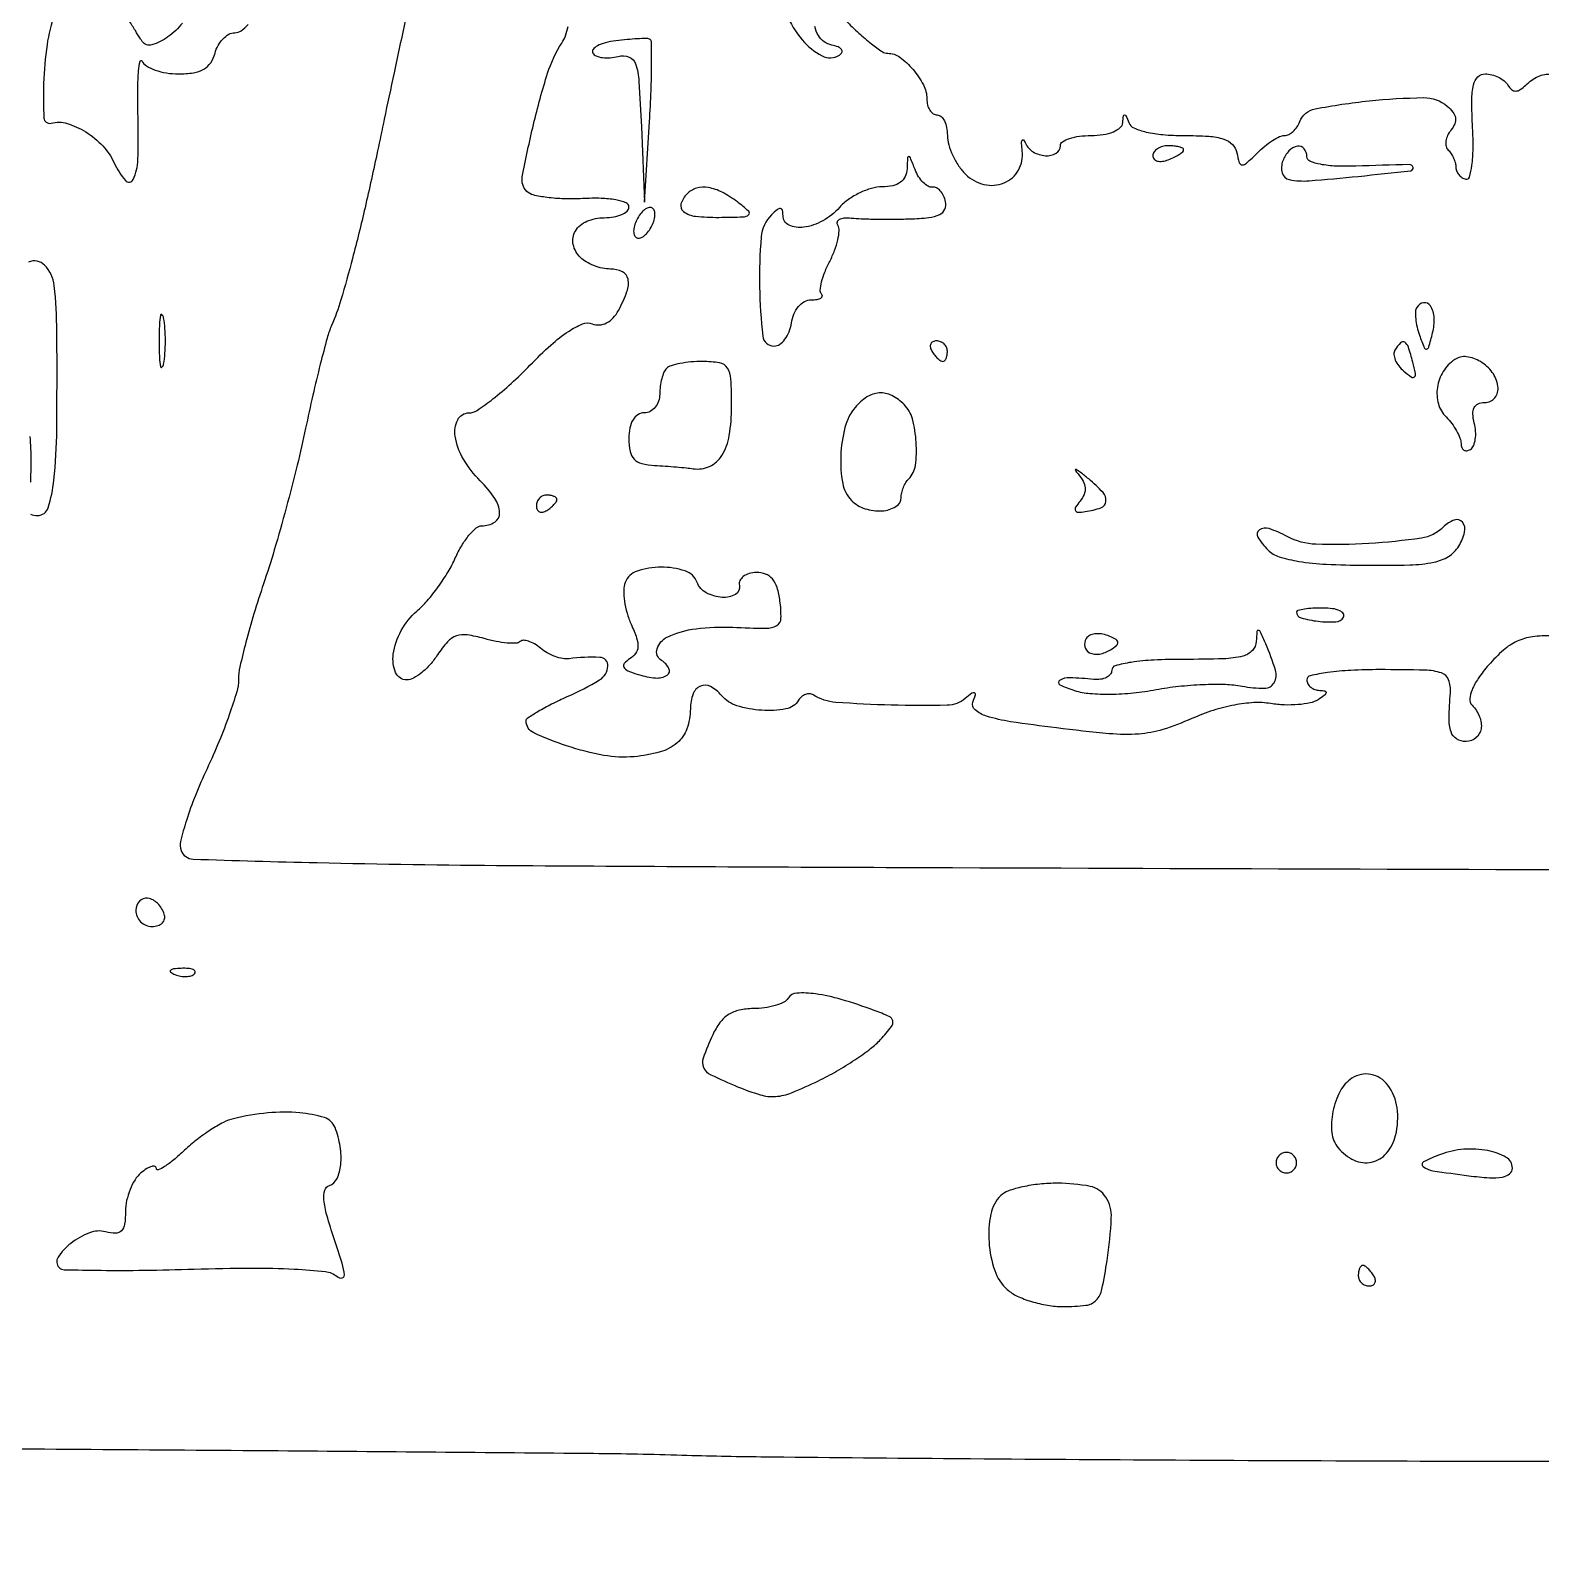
# Model space of a CAD drawing. Extents: x 0 to 5034, y 0 to 2560.
# Drawn here: x 2853.8 to 3000.7, y 1178.7 to 1327.2 of the extents above; entities that cross this region are included whole.
import ezdxf

# ---------------------------------------------------------------- set-up
doc = ezdxf.new("R2010")
doc.units = 0

msp = doc.modelspace()

# ---------------------------------------------------------------- linework, layer by layer
for points in [[(2891.262687, 1333, 0.000273), (2890.222185, 1328.15715, 0.000243), (2889.144438, 1323.115625, 0.000243), (2888.178647, 1318.57624, 0.000747), (2887.530518, 1315.5, -0.005377), (2886.311657, 1309.969244, -0.007415), (2885.090425, 1305.03224, -0.007883), (2883.95752, 1300.987435, -0.029291), (2883.056798, 1298.5, 0.034553), (2882.62963, 1297.280424, 0.005026), (2881.959213, 1294.7375, 0.005669), (2881.229816, 1291.709558, 0.00483), (2880.527623, 1288.5, -0.008986), (2879.712492, 1284.91711, -0.005603), (2878.635035, 1280.747523, -0.005622), (2877.480147, 1276.659436, -0.010154), (2876.429091, 1273.34263, 0.008266), (2875.499092, 1270.445873, 0.009605), (2874.713545, 1267.660778, 0.00874), (2874.136876, 1265.286031, 0.055242), (2874, 1264.050929, -0.07266), (2873.823476, 1262.842608, -0.012255), (2873.098907, 1260.616242, -0.013177), (2872.106856, 1258.023969, -0.011373), (2870.932451, 1255.355521, 0.013794), (2869.796714, 1252.740675, 0.018554), (2868.923492, 1250.311327, 0.015836), (2868.347294, 1248.279196, 0.153957), (2868.401066, 1247.397222, 0.301432), (2869.583399, 1246.555198, 0.00243), (2881.642805, 1246.212031, 0.004362), (2900.2804, 1245.934956, 0.000633), (2938.218615, 1245.75, 0.000164), (3022.845171, 1245.472424, 0.006311)], [(2856.097825, 1328.850777, 0.048227), (2855.36041, 1325.82499, 0.027515), (2855.0307, 1322.073214, 0.021065), (2855.062698, 1318.699732, 0.476122), (2855.75, 1318.198125, -0.137811), (2857.305946, 1318.173803, -0.067716), (2859.125156, 1317.351001, -0.063792), (2860.786303, 1315.987271, -0.082302), (2861.885684, 1314.351552, 0.068703), (2862.982914, 1312.619646, 0.545382), (2863.753986, 1312.720212, 0.105335), (2864.208616, 1314.639152, 0.011185), (2864.210297, 1319.25718, -0.007768), (2864.195325, 1321.571104, -0.018194), (2864.273909, 1323.298984, -0.038052), (2864.422524, 1324.232353, -0.719665), (2864.619784, 1324.25, 0.154283), (2865.039897, 1323.769617, 0.052085), (2865.890292, 1323.367188, 0.045915), (2866.984646, 1323.092226, 0.038618), (2868.176953, 1323, 0.038337), (2869.608879, 1323.109952, 0.090699), (2870.615747, 1323.459533, 0.114517), (2871.290753, 1324.079743, 0.086177), (2871.710251, 1325, -0.061983), (2872.015299, 1325.764663, -0.066219), (2872.493263, 1326.4125, -0.074258), (2873.063986, 1326.850588, -0.127288), (2873.641382, 1327, 0.156517), (2874.251631, 1327.195826, 0.058629), (2874.924358, 1327.807812, 0.050761)], [(2868.546518, 1327.949574, -0.070328), (2867.123317, 1326.591898, -0.08183), (2865.561642, 1325.821824, -0.330862), (2864.62198, 1326.158694, -0.006042), (2864.467933, 1326.396177, -0.000281), (2863.956084, 1327.207554, -0.000465), (2863.34988, 1328.171686, -0.000334)], [(2927.332686, 1328.857451, 0.078587), (2928.873541, 1326.304559, 0.097459), (2930.808196, 1324.75093, 0.26741), (2932.495, 1324.818941, 0.151644), (2932.725047, 1325.088261, 0.270166), (2932.690719, 1325.368668, 0.137728), (2932.354491, 1325.622955, 0.044568), (2931.75, 1325.799863, -0.107493), (2931.004967, 1326.123495, -0.103717), (2930.450341, 1326.730736, -0.084875), (2930.111754, 1327.619191, -0.048729)], [(2933.118657, 1328.189838, 0.014151), (2934.382619, 1326.968179, 0.018878), (2935.601086, 1325.937015, 0.016345), (2936.65558, 1325.165109, 0.150931), (2937.190086, 1325, -0.157472), (2938.364377, 1324.620759, -0.058966), (2939.65483, 1323.4364, -0.058232), (2940.667268, 1321.937663, -0.120016), (2941, 1320.571429, 0.061768), (2941.074515, 1319.97055, 0.080164), (2941.29375, 1319.461607, 0.09778), (2941.618614, 1319.120948, 0.154765), (2942, 1319, -0.191087), (2942.381882, 1318.848523, -0.088204), (2942.70625, 1318.4125, -0.068025), (2942.926307, 1317.765418, -0.048028), (2943, 1317, 0.071013), (2943.127664, 1316.105661, 0.038854), (2943.519852, 1315.067648, 0.037799), (2944.092349, 1314.054826, 0.048879), (2944.769708, 1313.230292, 0.139476), (2946.55916, 1312.233492, 0.156548), (2948.518051, 1312.389564, 0.168288), (2949.923888, 1313.631391, 0.161521), (2950.290115, 1315.5, -0.015324), (2950.221393, 1316.212946, -0.115096), (2950.276304, 1316.545312, -0.567742), (2950.406465, 1316.56434, -0.064651), (2950.600967, 1316.25, 0.153749), (2951.357186, 1315.405136, 0.116062), (2952.552582, 1315.029442, 0.15159), (2953.579169, 1315.267075, 0.266674), (2954, 1316, -0.254951), (2954.209557, 1316.384262, -0.06271), (2954.88125, 1316.70625, -0.048861), (2955.850749, 1316.927234, -0.031626), (2957, 1317, 0.038139), (2958.173993, 1317.089679, 0.058359), (2959.156994, 1317.360746, 0.076619), (2959.831135, 1317.763557, 0.206927), (2960.078947, 1318.25, -0.011437), (2960.135242, 1318.903389, -0.382689), (2960.242982, 1319, -0.295955), (2960.382013, 1318.909806, -0.009076), (2960.662281, 1318.25, 0.196765), (2961.166479, 1317.732205, 0.045159), (2962.348795, 1317.340557, 0.036905), (2963.987928, 1317.083019, 0.02052), (2966.010009, 1317, -0.015581), (2968.445503, 1316.924085, -0.063036), (2969.901916, 1316.646667, -0.118326), (2970.748663, 1316.127886, -0.149925), (2971.176676, 1315.321407, 0.026367), (2971.416451, 1314.35421, 0.330021), (2971.701843, 1314.142815, 0.188479), (2972.12294, 1314.307398, 0.010058), (2973.178571, 1315.321407, -0.026159), (2973.892023, 1315.96388, -0.028748), (2974.647367, 1316.506913, -0.029893), (2975.33982, 1316.890674, -0.11204), (2975.821583, 1317, 0.120236), (2976.228808, 1317.099363, 0.064985), (2976.654688, 1317.396026, 0.058877), (2977.033735, 1317.832623, 0.057797), (2977.303365, 1318.348174, -0.259613), (2978.790672, 1319.591734, -0.020737), (2984.044392, 1320.369098, -0.023121), (2989.351481, 1320.68362, -0.178275), (2991.659773, 1319.8674, -0.059183), (2992.210494, 1319.287789, -0.122758), (2992.450408, 1318.716077, -0.134453), (2992.383621, 1318.134172, -0.077944), (2992.021007, 1317.525312, 0.06386), (2991.692685, 1317.007605, 0.076133), (2991.52994, 1316.453458, 0.089047), (2991.552091, 1315.949697, 0.141898), (2991.758676, 1315.574657, -0.052863), (2992.042466, 1315.223555, -0.03844), (2992.282236, 1314.781826, -0.039097), (2992.446192, 1314.321702, -0.066133), (2992.5, 1313.916667, 0.096431), (2992.571844, 1313.547616, 0.075437), (2992.780387, 1313.195833, 0.073659), (2993.089783, 1312.914441, 0.083901), (2993.454509, 1312.75, 0.406725), (2993.817801, 1312.956283, 0.036876), (2994.054915, 1314.079336, 0.030881), (2994.173409, 1315.708257, 0.015976), (2994.13037, 1317.75, -0.011605), (2994.049972, 1320.445655, -0.059548), (2994.217408, 1321.929711, -0.139631), (2994.64863, 1322.70286, -0.198694), (2995.366844, 1323, -0.06378), (2995.996236, 1322.919387, -0.051681), (2996.634265, 1322.680655, -0.053399), (2997.185296, 1322.329006, -0.085839), (2997.553851, 1321.912868, 0.075363), (2997.927179, 1321.473233, 0.181024), (2998.321227, 1321.325735, 0.150038), (2998.768438, 1321.463023, 0.047458), (2999.312868, 1321.912868, -0.087899), (3000.521094, 1322.757413, -0.14143), (3001.753945, 1322.948417, -0.193882)], [(3001.87084, 1268.288052, 0.039525), (2999.946847, 1268.191316, 0.075577), (2998.463531, 1267.764603, 0.07262), (2997.136226, 1266.902629, 0.034055), (2995.690404, 1265.446249, 0.026032), (2994.68378, 1264.153568, 0.05389), (2994.06889, 1263.033082, 0.078978), (2993.854344, 1262.143254, 0.216794), (2994.069564, 1261.55, -0.097265), (2994.813182, 1260.417655, -0.137415), (2994.949746, 1259.225295, -0.179859), (2994.453183, 1258.347878, -0.17678), (2993.5, 1258, -0.136104), (2992.571794, 1258.257433, -0.181028), (2992.031595, 1258.937147, -0.083494), (2991.835587, 1260.263207, -0.015245), (2991.960875, 1262.75, 0.107929), (2991.790704, 1264.010421, 0.230428), (2991.10148, 1264.676899, 0.073493), (2989.495594, 1264.950826, 0.005557), (2985.071566, 1265, 0.012426), (2982.283021, 1264.93069, 0.022699), (2980.017891, 1264.714647, 0.019919), (2978.325263, 1264.406092, 0.351109), (2978, 1264, 0.123684), (2978.096112, 1263.617406, 0.099425), (2978.367188, 1263.289252, 0.089546), (2978.772489, 1263.065963, 0.07833), (2979.25, 1262.984687, -0.046367), (2979.757406, 1262.931255, -0.408607), (2979.872468, 1262.762128, -0.191037), (2979.711474, 1262.503002, -0.018255), (2979.085819, 1262.074201, -0.089655), (2978.323675, 1261.764922, -0.031314), (2977.14799, 1261.594373, -0.02991), (2975.802493, 1261.565239, -0.03069), (2974.474827, 1261.697798, 0.053463), (2972.836462, 1261.786441, 0.033956), (2970.937613, 1261.55621, 0.030997), (2968.88749, 1261.031593, 0.026), (2966.790542, 1260.231545, -0.028769), (2963.96576, 1259.171676, -0.058187), (2961.633828, 1258.734836, -0.040187), (2958.760518, 1258.76757, -0.007886), (2953.620882, 1259.322192, -0.006651), (2949.153608, 1259.9361, -0.037654), (2946.812443, 1260.472286, -0.097511), (2945.693596, 1261.076016, -0.322527), (2945.49224, 1261.840374, 0.019151), (2945.732743, 1262.546874, 0.377342), (2945.644057, 1262.739317, 0.270251), (2945.393705, 1262.711521, 0.013566), (2944.720133, 1262.182695, -0.169685), (2942.983057, 1261.535675, -0.011092), (2937.537358, 1261.545447, -0.013109), (2932.153336, 1261.815915, -0.11986), (2929.939906, 1262.53714, 0.125948), (2929.585791, 1262.647845, 0.100775), (2929.18919, 1262.588534, 0.090008), (2928.810473, 1262.367219, 0.077362), (2928.510081, 1262.016312, -0.212516), (2927.28292, 1261.179606, -0.060713), (2924.928121, 1261.042062, -0.059663), (2922.504606, 1261.488369, -0.145201), (2921.009138, 1262.48899, 0.096991), (2919.951648, 1263.352385, 0.228012), (2918.958503, 1263.395078, 0.208499), (2918.24105, 1262.631538, 0.083726), (2917.984687, 1261.190983, -0.082863), (2917.643383, 1259.253888, -0.132134), (2916.696203, 1257.876791, -0.108729), (2915.030897, 1256.990788, -0.044947), (2912.507057, 1256.524988, -0.0687), (2909.562612, 1256.656133, -0.034286), (2905.941127, 1257.581778, -0.028449), (2902.732922, 1258.847092, -0.292499), (2902, 1259.992764, -0.249675), (2902.171204, 1260.314247, -0.013515), (2903.175, 1260.950701, -0.01846), (2904.467165, 1261.658522, -0.012178), (2906, 1262.3799, 0.030263), (2909.153302, 1264.005619, 0.25175), (2909.953645, 1265.337714, 0.415889), (2909.16895, 1266.196255, 0.044198), (2906.175811, 1266.057609, -0.081695), (2905.564086, 1266.074988, -0.040567), (2904.814672, 1266.28443, -0.038855), (2904.054223, 1266.63437, -0.045975), (2903.401645, 1267.081627, 0.039111), (2902.806101, 1267.501903, 0.055372), (2902.215711, 1267.769623, 0.069877), (2901.716573, 1267.858168, 0.208296), (2901.400561, 1267.733894, -0.191756), (2901.015835, 1267.568286, -0.027822), (2900.146593, 1267.592682, -0.028185), (2899.07329, 1267.74398, -0.020729), (2897.90563, 1268.027065, 0.033331), (2896.260344, 1268.382326, 0.121388), (2895.20437, 1268.281099, 0.126497), (2894.340741, 1267.704327, 0.037588), (2893.365893, 1266.435671, -0.036486), (2892.652967, 1265.50364, -0.039971), (2891.831939, 1264.715478, -0.043632), (2891.027652, 1264.167751, -0.128362), (2890.38499, 1264, -0.30197), (2889.294197, 1264.724873, -0.136414), (2889.067305, 1266.507633, -0.089568), (2889.835331, 1268.800445, -0.088533), (2891.35898, 1270.690436, 0.036611), (2892.363011, 1271.701502, 0.020724), (2893.431892, 1273.058241, 0.020601), (2894.40127, 1274.522961, 0.031691), (2895.103092, 1275.870771, -0.029815), (2895.721197, 1277.06875, -0.038501), (2896.432921, 1278.080789, -0.042589), (2897.132302, 1278.794866, -0.179561), (2897.685094, 1279, 0.141835), (2898.942169, 1279.363915, 0.267362), (2899.418857, 1280.269109, 0.14283), (2898.950948, 1281.673861, 0.045062), (2897.519112, 1283.389978, -0.064142), (2895.888497, 1285.502805, -0.091851), (2895.087904, 1287.723641, -0.159216), (2895.334793, 1289.324912, -0.282699), (2896.433377, 1290, 0.149577), (2897.231455, 1290.244212, 0.017192), (2898.768134, 1291.360598, 0.019504), (2900.539858, 1292.857969, 0.014738), (2902.368659, 1294.631823, -0.016365), (2904.411769, 1296.600685, -0.036471), (2906.11485, 1297.925883, -0.048867), (2907.482502, 1298.656581, -0.192174), (2908.420028, 1298.669062, 0.108264), (2909.122834, 1298.562326, 0.101577), (2909.823721, 1298.754365, 0.089161), (2910.463061, 1299.238119, 0.063537), (2910.984746, 1299.971497, 0.034193), (2911.813376, 1301.81199, 0.137626), (2911.912354, 1303.029075, 0.237999), (2911.362762, 1303.737665, 0.111407), (2910.2, 1304, -0.053231), (2909.42856, 1304.082362, -0.038487), (2908.599205, 1304.329545, -0.039107), (2907.83869, 1304.692024, -0.065707), (2907.278145, 1305.121855, -0.143912), (2906.580705, 1306.399916, -0.190886), (2906.794388, 1307.69472, -0.159401), (2907.905297, 1308.657067, -0.09976), (2909.606989, 1309, 0.041787), (2910.523172, 1309.076704, 0.06134), (2911.297053, 1309.307285, 0.080607), (2911.822072, 1309.646013, 0.212347), (2912, 1310.046077, 0.309884), (2911.721389, 1310.452449, 0.047699), (2910.727392, 1310.731265, 0.03762), (2909.286317, 1310.880137, 0.019867), (2907.487508, 1310.858569, -0.020091), (2905.692183, 1310.837846, -0.025046), (2904.029542, 1310.968992, -0.024611), (2902.678384, 1311.212085, -0.142498), (2902.052401, 1311.562492, -0.246137), (2901.623915, 1312.974066, -0.011201), (2902.712792, 1318.073549, -0.018178), (2904.088844, 1323.062652, -0.067834), (2905.475042, 1326, 0.057868), (2905.826558, 1326.708088, 0.036507), (2906.074942, 1327.597949, 0.036345)], [(2853.749857, 1280.122772, 0.089194), (2854.432612, 1280, 0.328374), (2855.471547, 1280.764784, 0.049246), (2856.027147, 1283.46045, 0.023966), (2856.307132, 1288.373459, 0.003905), (2856.31854, 1297.921104, 0.025534), (2856.060904, 1302.383416, 0.167917), (2855.118349, 1304.377974, 0.314879), (2853.558094, 1304.672395, 0.074269)], [(2853.700031, 1287.708352, -0.014322), (2853.78139, 1285.303474, -0.013945), (2853.734586, 1283.243147, -0.064271)], [(3128.114699, 1256, -0.019182), (3119.895547, 1241.010471, -0.025768), (3111.261282, 1228.15507, -0.027232), (3101.774352, 1216.832529, -0.026235), (3091, 1206.458468, -0.040618), (3087.820967, 1204.126813, -0.007029), (3081.408404, 1200.304041, -0.003614), (3074.625058, 1196.453494, -0.127958), (3072.882024, 1196, 0.081336), (3072.269801, 1195.899745, 0.005105), (3070.536322, 1195.296595, 0.00742), (3068.479494, 1194.52266, 0.005436), (3066.219868, 1193.605431, -0.042938), (3055.835609, 1190.271644, -0.038471), (3044.643678, 1188.603958, -0.016778), (3027.087722, 1187.945983, -0.001814), (2986.5, 1187.934629, -0.000547), (2963.770179, 1188.035612, -0.000679), (2942.617827, 1188.181441, -0.000553), (2924.852935, 1188.347681, -0.005105), (2917.156433, 1188.506814, 0.005514), (2908.546157, 1188.67779, 0.00023), (2877.842837, 1188.93468, 0.000398), (2841.45646, 1189.193391, 0.000283)]]:
    msp.add_lwpolyline(points, format="xyb")
for points in [[(2910.733045, 1326.217648, 0.030751), (2909.708594, 1326.022064, 0.059364), (2908.931032, 1325.721621, 0.100605), (2908.506419, 1325.37271, 0.319223), (2908.484041, 1325.025822, 0.160626), (2908.822931, 1324.741136, 0.062196), (2909.423562, 1324.583971, 0.053191), (2910.169498, 1324.56501, 0.043756), (2910.955075, 1324.698503, -0.155881), (2912.013427, 1324.641831, -0.226131), (2912.649638, 1323.976789, -0.063811), (2912.979958, 1322.268583, -0.005589), (2913.211405, 1317.854623), (2913.514652, 1310.5), (2914.007326, 1318.348546, 0.006082), (2914.160165, 1321.370896, 0.009819), (2914.208402, 1323.94656, 0.00397), (2914.189195, 1326.116251, 0.308194), (2914, 1326.384253, 0.094044), (2913.671116, 1326.440924, 0.008514), (2912.834082, 1326.412517, 0.010809), (2911.829249, 1326.339468, 0.008245)], [(2939.070285, 1313.75, -0.101647), (2938.884, 1312.997707, -0.12526), (2938.422792, 1312.444059, -0.103522), (2937.675822, 1312.109852, -0.05365), (2936.654988, 1312, 0.070292), (2935.624949, 1311.854474, 0.042002), (2934.467142, 1311.4125, 0.041195), (2933.365327, 1310.765508, 0.05554), (2932.5, 1310, -0.080484), (2930.87829, 1308.70298, -0.09265), (2929.005605, 1308.063181, -0.147281), (2927.586763, 1308.274742, -0.29035), (2927, 1309.2, 0.05502), (2926.942825, 1309.718012, 0.332603), (2926.75, 1309.883333, 0.191768), (2926.429834, 1309.779939, 0.023528), (2925.875, 1309.275, 0.176983), (2924.875837, 1307.125147, 0.026078), (2924.717037, 1302.252234, 0.023034), (2925.030784, 1297.478356, 0.381867), (2926.125, 1296.5, 0.15061), (2926.674404, 1296.669333, 0.08202), (2927.189962, 1297.160938, 0.069149), (2927.595055, 1297.889542, 0.057129), (2927.819551, 1298.75, -0.064798), (2928.061048, 1299.620919, -0.076564), (2928.509435, 1300.347783, -0.087788), (2929.094957, 1300.831135, -0.12946), (2929.736218, 1301, 0.034065), (2930.311409, 1301.039233, 0.093075), (2930.696541, 1301.16764, 0.226756), (2930.83057, 1301.35642, 0.243874), (2930.762644, 1301.570689, -0.222854), (2930.62468, 1301.952364, -0.037421), (2930.756993, 1302.739724, -0.034799), (2931.068283, 1303.70862, -0.024541), (2931.544799, 1304.748989, 0.028727), (2932.021649, 1305.813528, 0.035286), (2932.336294, 1306.855893, 0.037983), (2932.467123, 1307.741368, 0.157364), (2932.339511, 1308.259677, -0.204888), (2932.290801, 1308.583301, -0.207543), (2932.491503, 1308.839744, -0.107253), (2932.965947, 1308.97811, -0.043875), (2933.640689, 1308.966222, 0.01743), (2934.608836, 1308.897899, 0.00532), (2936.076929, 1308.861249, 0.005319), (2937.723176, 1308.855187, 0.005789), (2939.323324, 1308.884846, 0.019031), (2941.194492, 1309.012597, 0.084827), (2942.24988, 1309.310915, 0.178285), (2942.743908, 1309.817135, 0.157696), (2942.823324, 1310.552821, 0.058573), (2942.628173, 1311.137212, 0.073594), (2942.312695, 1311.612247, 0.088808), (2941.930485, 1311.909183, 0.154859), (2941.539043, 1311.978822, -0.165412), (2941.118686, 1312.062563, -0.066617), (2940.649233, 1312.425054, -0.056107), (2940.205364, 1312.987471, -0.045196), (2939.859329, 1313.676, 0.003624), (2939.394838, 1314.830148, 0.278756), (2939.241517, 1314.943641, 0.423873), (2939.125474, 1314.844236, 0.005126)], [(2963, 1315.031385, 0.184534), (2963.122486, 1314.710807, 0.147206), (2963.440625, 1314.516384, 0.100118), (2963.925634, 1314.488865, 0.055937), (2964.5, 1314.638374, 0.02136), (2965.074558, 1314.887494, 0.030395), (2965.559375, 1315.160341, 0.030693), (2965.912889, 1315.420671, 0.222225), (2966, 1315.606989, 0.289661), (2965.903916, 1315.758929, 0.046727), (2965.559375, 1315.884553, 0.039339), (2965.074824, 1315.971531, 0.024748), (2964.5, 1316, 0.062722), (2963.926468, 1315.92777, 0.08088), (2963.440625, 1315.715469, 0.098158), (2963.115494, 1315.400789, 0.152681)], [(2975.650663, 1314.532025, 0.160993), (2975.595112, 1313.354989, 0.281136), (2976.285472, 1312.711097, 0.070062), (2978.210642, 1312.590489, 0.006408), (2983, 1313.0234, 0.001713), (2988.100204, 1313.568056, 0.455001), (2988.325552, 1313.892566, 0.351342), (2987.951081, 1314.176071, 0.001645), (2982.75, 1314.014722, -0.018674), (2980.827374, 1314.020571, -0.0373), (2979.317599, 1314.194891, -0.048282), (2978.289601, 1314.497193, -0.306135), (2978, 1314.925861, 0.171522), (2977.721494, 1315.713841, 0.270688), (2977.069611, 1315.961158, 0.168996), (2976.254115, 1315.514675, 0.092422)], [(2917.666667, 1311.333333, 0.121653), (2917.070606, 1310.346313, 0.317777), (2917.313322, 1309.599425, 0.135392), (2918.494718, 1309.138384, 0.027859), (2920.75, 1309.031803, 0.005164), (2923.122668, 1309.076435, 0.167332), (2923.654409, 1309.277027, 0.460059), (2923.660096, 1309.630228, 0.019243), (2922.55887, 1310.531803, 0.041401), (2921.06563, 1311.478015, 0.080084), (2919.727947, 1311.924611, 0.107071), (2918.587471, 1311.866472, 0.131026)], [(2912.638374, 1308.5, 0.049166), (2912.480468, 1307.92532, 0.08982), (2912.484956, 1307.440625, 0.13955), (2912.644659, 1307.122874, 0.209945), (2912.924396, 1307, 0.142471), (2913.296202, 1307.108138, 0.060245), (2913.702003, 1307.440625, 0.052856), (2914.077603, 1307.926166, 0.046632), (2914.361626, 1308.5, 0.049166), (2914.519532, 1309.07468, 0.08982), (2914.515044, 1309.559375, 0.13955), (2914.355341, 1309.877126, 0.209945), (2914.075604, 1310, 0.142471), (2913.703798, 1309.891862, 0.060245), (2913.297997, 1309.559375, 0.052856), (2912.922397, 1309.073834, 0.046632)], [(2988.69423, 1300.266312, 0.120984), (2988.570048, 1299.841348, 0.035043), (2988.58832, 1299.153335, 0.033014), (2988.719306, 1298.354948, 0.029941), (2988.957128, 1297.553552, 0.007616), (2989.426509, 1296.319944, 0.360495), (2989.644972, 1296.200598, 0.282141), (2989.851172, 1296.389625, 0.005764), (2990.238116, 1297.802556, 0.077801), (2990.383808, 1299.247497, 0.12692), (2990.013309, 1300.415013, 0.297164), (2989.360259, 1300.717138, 0.229218)], [(2866.272364, 1297, 0.008087), (2866.298431, 1295.38851, 0.039503), (2866.399666, 1294.482813, 0.611425), (2866.546986, 1294.439977, 0.142433), (2866.705733, 1294.75, 0.029693), (2866.840649, 1295.774707, 0.017887), (2866.884498, 1297, 0.017887), (2866.840649, 1298.225293, 0.029693), (2866.705733, 1299.25, 0.142433), (2866.546986, 1299.560023, 0.611425), (2866.399666, 1299.517187, 0.039503), (2866.298431, 1298.61149, 0.008087)], [(2941.5, 1296, 0.029505), (2941.768994, 1295.617226, 0.035638), (2942.066025, 1295.29375, 0.038439), (2942.34829, 1295.065539, 0.151918), (2942.559017, 1295, 0.210953), (2942.727648, 1295.07446, 0.081139), (2942.870461, 1295.29375, 0.061769), (2942.967655, 1295.617151, 0.042167), (2943, 1296, 0.105053), (2942.918938, 1296.381556, 0.099167), (2942.688914, 1296.70625, 0.09642), (2942.345238, 1296.923877, 0.093332), (2941.940983, 1297, 0.108972), (2941.586039, 1296.921712, 0.182303), (2941.3746, 1296.70625, 0.161196), (2941.343488, 1296.3821, 0.082592)], [(2986.570027, 1296.113307, 0.158778), (2986.466242, 1295.686706, 0.080334), (2986.597278, 1295.143258, 0.06677), (2986.933566, 1294.569661, 0.053666), (2987.432336, 1294.056156, 0.020832), (2988.182735, 1293.484437, 0.365866), (2988.465478, 1293.510543, 0.250132), (2988.562492, 1293.839186, 0.013155), (2988.304694, 1294.942849, 0.014693), (2987.876895, 1296.402167, 0.167202), (2987.52057, 1296.874917, 0.367379), (2987.120745, 1296.830527, 0.05067)], [(2992.381424, 1295.185322, 0.108467), (2991.265316, 1294.025981, 0.100641), (2990.699476, 1292.474431, 0.10513), (2990.795781, 1290.881715, 0.129597), (2991.54249, 1289.600367, -0.034737), (2992.100247, 1288.959217, -0.033411), (2992.571856, 1288.238932, -0.035253), (2992.899249, 1287.547882, -0.093259), (2993, 1287.012412, 0.087554), (2993.068682, 1286.62319, 0.166416), (2993.266173, 1286.378538, 0.178544), (2993.560757, 1286.316215, 0.102532), (2993.90612, 1286.441979, 0.15438), (2994.21553, 1286.801315, 0.064046), (2994.392509, 1287.424696, 0.054994), (2994.422423, 1288.194768, 0.046215), (2994.289489, 1289.000996, -0.047903), (2994.145586, 1289.892446, -0.133361), (2994.271007, 1290.50849, -0.17788), (2994.6576, 1290.870604, -0.100496), (2995.294885, 1291, 0.108997), (2995.859267, 1291.124511, 0.115809), (2996.304624, 1291.473639, 0.111307), (2996.559846, 1291.997115, 0.094699), (2996.586384, 1292.612387, 0.122268), (2996.042507, 1293.939071, 0.097634), (2994.901424, 1294.988877, 0.107344), (2993.544008, 1295.461789, 0.179305)], [(2915.666667, 1294.333333, 0.097261), (2915.4101, 1293.951373, 0.034257), (2915.195833, 1293.323958, 0.032464), (2915.049166, 1292.584091, 0.03271), (2915, 1291.833333, -0.080377), (2914.886697, 1291.133065, -0.091482), (2914.559375, 1290.538542, -0.100741), (2914.072097, 1290.141051, -0.121457), (2913.5, 1290, 0.140575), (2912.88002, 1289.822179, 0.118484), (2912.4, 1289.333333, 0.088208), (2912.09863, 1288.543379, 0.04716), (2912, 1287.5, 0.048035), (2912.120773, 1286.245779, 0.143222), (2912.5125, 1285.486875, 0.143066), (2913.251715, 1285.058133, 0.047892), (2914.5, 1284.875, -0.00432), (2915.548814, 1284.813471, -0.0039), (2916.632812, 1284.731978, -0.003908), (2917.602946, 1284.64379, -0.012381), (2918.25, 1284.563648, 0.144303), (2919.845553, 1284.786275, 0.148913), (2921.042168, 1285.83773, 0.098607), (2921.771292, 1287.78872, 0.040289), (2922, 1290.622445, 0.013016), (2921.930071, 1293.308268, 0.131341), (2921.58819, 1294.363745, 0.2107), (2920.829559, 1294.861902, 0.041452), (2919.166667, 1295, 0.021582), (2918.03307, 1294.951046, 0.025482), (2916.969792, 1294.804167, 0.025624), (2916.099647, 1294.591727, 0.12431)], [(2934.024909, 1290.530013, 0.110329), (2933.031705, 1288.588981, 0.053555), (2932.623673, 1285.817536, 0.053975), (2932.809037, 1283.12271, 0.153405), (2933.669967, 1281.47289, 0.119065), (2934.983475, 1280.670489, 0.093056), (2936.64682, 1280.460141, 0.118459), (2937.989, 1280.868868, 0.265854), (2938.5, 1281.761996, -0.058752), (2938.55484, 1282.227095, -0.038992), (2938.720313, 1282.73894, -0.039042), (2938.962775, 1283.21784, -0.059742), (2939.25, 1283.583333, 0.165424), (2939.887461, 1284.878028, 0.048016), (2939.963451, 1287.133149, 0.048333), (2939.59944, 1289.405134, 0.133266), (2938.8, 1290.8, 0.078956), (2937.587885, 1291.679719, 0.132444), (2936.364225, 1291.936537, 0.13059), (2935.165103, 1291.544223, 0.075687)], [(2955.726206, 1284.04726, -0.054919), (2956.219545, 1283.340957, -0.107066), (2956.412937, 1282.684896, -0.117442), (2956.309988, 1282.048882, -0.074748), (2955.920399, 1281.404087, 0.03099), (2955.487967, 1280.811946, 0.260869), (2955.469353, 1280.49379, 0.288074), (2955.72645, 1280.333349, 0.035686), (2956.415248, 1280.384682, 0.04843), (2957.95007, 1280.764368, 0.288814), (2958.438774, 1281.38227, 0.218018), (2958.15071, 1282.244387, 0.030822), (2956.756131, 1283.562931, 0.007256), (2955.938697, 1284.225641, 0.056851), (2955.522937, 1284.482353, 0.742371), (2955.459422, 1284.411832, 0.043878)], [(2903, 1280.940983, 0.108972), (2903.078288, 1280.586039, 0.182303), (2903.29375, 1280.3746, 0.161196), (2903.6179, 1280.343488, 0.082592), (2904, 1280.5, 0.029505), (2904.382774, 1280.768994, 0.035638), (2904.70625, 1281.066025, 0.038439), (2904.934461, 1281.34829, 0.151918), (2905, 1281.559017, 0.210953), (2904.92554, 1281.727648, 0.081139), (2904.70625, 1281.870461, 0.061769), (2904.382849, 1281.967655, 0.042167), (2904, 1282, 0.105053), (2903.618444, 1281.918938, 0.099167), (2903.29375, 1281.688914, 0.09642), (2903.076123, 1281.345238, 0.093332)], [(2991.275741, 1278.875741, -0.161504), (2989.145746, 1277.806725, -0.021137), (2984.03366, 1277.280144, -0.023289), (2978.869705, 1277.208836, -0.115164), (2976.080053, 1277.957157, 0.03906), (2974.322381, 1278.728035, 0.240049), (2973.372528, 1278.598104, 0.397149), (2973.224811, 1277.896722, 0.059289), (2974.203525, 1276.653618, 0.121087), (2975.297824, 1275.991105, 0.036513), (2977.204563, 1275.543846, 0.026975), (2979.899763, 1275.26397, 0.010745), (2983.615578, 1275.159726, 0.007722), (2988.025156, 1275.198906, 0.043721), (2990.358562, 1275.460672, 0.08863), (2991.78222, 1276.02254, 0.115472), (2992.772527, 1277.007366, 0.07945), (2993.350955, 1278.376695, 0.23323), (2993.136467, 1279.348843, 0.324285), (2992.347134, 1279.565773, 0.107014)], [(2911.633827, 1273.488151, 0.091219), (2911.492124, 1272.728736, 0.036396), (2911.566697, 1271.668476, 0.034495), (2911.816478, 1270.50764, 0.036672), (2912.219982, 1269.416537, -0.023695), (2912.754601, 1268.078589, -0.095231), (2912.879425, 1267.210885, -0.150513), (2912.650707, 1266.576038, -0.093431), (2912.061016, 1266.03771, 0.071526), (2911.548536, 1265.609213, 0.32518), (2911.510919, 1265.244634, 0.163508), (2911.903546, 1264.899806, 0.022302), (2912.943233, 1264.518017, 0.056458), (2914.592641, 1264.193041, 0.159854), (2915.719344, 1264.463144, 0.392965), (2915.898593, 1265.111755, 0.135316), (2915.173705, 1265.892644, -0.342058), (2914.745823, 1267.036143, -0.211421), (2915.738858, 1268.173375, -0.077779), (2918.537791, 1268.981352, -0.042873), (2922.105346, 1269.12447, 0.007869), (2925.354223, 1269.027428, 0.131796), (2926.389251, 1269.289464, 0.266379), (2926.804697, 1269.98239, 0.038156), (2926.707017, 1271.698691, 0.040489), (2926.427157, 1272.986055, 0.099975), (2925.970801, 1273.832887, 0.130406), (2925.308283, 1274.303749, 0.095856), (2924.415936, 1274.454545, 0.062468), (2923.701702, 1274.3477, 0.092877), (2923.136244, 1274.068608, 0.120545), (2922.806309, 1273.666523, 0.164423), (2922.75, 1273.204545, -0.321883), (2922.359772, 1272.326422, -0.151528), (2921.086013, 1272.02948, -0.106856), (2919.528008, 1272.485326, -0.178574), (2918.638374, 1273.5, 0.22563), (2917.472482, 1274.609368, 0.079775), (2915.13647, 1274.980411, 0.079716), (2912.800216, 1274.601499, 0.224802)], [(2977, 1270.616631, 0.33489), (2977.435183, 1270.039761, 0.041024), (2979.086885, 1269.711489, 0.040643), (2980.813005, 1269.654598, 0.247083), (2981.558021, 1270.09388, 0.293546), (2981.552033, 1270.436488, 0.140077), (2981.201819, 1270.733827, 0.072514), (2980.501616, 1270.935787, 0.034022), (2979.559017, 1271, 0.014076), (2978.577964, 1270.972376, 0.023105), (2977.751711, 1270.887385, 0.019434), (2977.120063, 1270.7675, 0.349346)], [(2973.070285, 1267.75, -0.184184), (2972.686103, 1266.852423, -0.140781), (2971.752611, 1266.31501, -0.053174), (2969.883889, 1266.058541, -0.007536), (2966, 1266, 0.011839), (2963.105005, 1265.931443, 0.025839), (2960.896504, 1265.712041, 0.027733), (2959.345872, 1265.387793, 0.339513), (2959, 1264.937142, -0.169647), (2958.863406, 1264.546144, -0.108035), (2958.485938, 1264.238789, -0.083863), (2957.919401, 1264.06304, -0.058778), (2957.25, 1264.052296, 0.016657), (2954.928723, 1264.21053, 0.141427), (2953.92541, 1263.958355, 0.599182), (2953.940896, 1263.529222, 0.041071), (2955.382576, 1262.965074, 0.052524), (2956.873644, 1262.684575, 0.023271), (2958.877693, 1262.615488, 0.021983), (2961.107197, 1262.740545, 0.021861), (2963.321305, 1263.060934, -0.020417), (2965.499782, 1263.382589, -0.016359), (2967.8649, 1263.555666, -0.01666), (2970.065527, 1263.571112, -0.039808), (2971.68873, 1263.398616, 0.044054), (2973.868708, 1263.185625, 0.273253), (2974.803118, 1263.725781, 0.205953), (2974.935384, 1264.957792, 0.026651), (2974, 1267.5, 0.005675), (2973.489401, 1268.652006, 0.223503), (2973.282091, 1268.827495, 0.467319), (2973.131074, 1268.721577, 0.011173)], [(2956.515713, 1268.025424, 0.191013), (2956.37394, 1267.228674, 0.23802), (2956.834197, 1266.646206, 0.152732), (2957.803525, 1266.517896, 0.095806), (2958.881592, 1266.92682, 0.03936), (2959.466726, 1267.355474, 0.268353), (2959.580022, 1267.680389, 0.227867), (2959.35823, 1267.9802, 0.029854), (2958.615871, 1268.317163, 0.058511), (2957.981629, 1268.478786, 0.067768), (2957.358823, 1268.477104, 0.078711), (2956.841624, 1268.319872, 0.142196)], [(2864, 1241.583333, 0.099038), (2864.120875, 1240.979073, 0.097945), (2864.465104, 1240.465104, 0.097945), (2864.979073, 1240.120875, 0.099038), (2865.583333, 1240, 0.077096), (2866.158616, 1240.089234, 0.119977), (2866.585286, 1240.348828, 0.144529), (2866.795817, 1240.735738, 0.134046), (2866.770833, 1241.1875, 0.113253), (2866.122932, 1242.250696, 0.165501), (2865.153639, 1242.742973, 0.244413), (2864.346973, 1242.459866, 0.190724)], [(2867.8125, 1235.316886, 0.051402), (2868.359369, 1235.160852, 0.05415), (2868.916927, 1235.123424, 0.060344), (2869.402231, 1235.202593, 0.126455), (2869.729167, 1235.395833, 0.296942), (2869.77538, 1235.614691, 0.208169), (2869.592839, 1235.799335, 0.077125), (2869.112848, 1235.910055, 0.028489), (2868.416667, 1235.921053, 0.018894), (2867.670344, 1235.862007, 0.168741), (2867.37858, 1235.720685, 0.470617), (2867.395823, 1235.538436, 0.054073)], [(2927.502268, 1233.00367, -0.141455), (2927.075586, 1232.617052, -0.042062), (2926.247417, 1232.294828, -0.038494), (2925.211324, 1232.073958, -0.033283), (2924.101498, 1232, 0.053532), (2922.745472, 1231.8544, 0.090204), (2921.692052, 1231.416642, 0.08987), (2920.857668, 1230.634602, 0.052795), (2920.160515, 1229.452947, 0.017206), (2919.222481, 1227.191008, 0.204261), (2919.263573, 1226.263407, 0.172072), (2919.963645, 1225.567045, 0.011539), (2922.584028, 1224.400444, 0.025883), (2924.787489, 1223.611005, 0.091601), (2926.274738, 1223.447377, 0.078614), (2927.840393, 1223.813991, 0.015981), (2930.451875, 1224.976703, 0.018084), (2932.221328, 1225.913708, 0.015957), (2933.995536, 1227.013916, 0.016235), (2935.531129, 1228.108926, 0.04586), (2936.499824, 1228.999806, 0.015827), (2937.558467, 1230.246738, 0.225544), (2937.687252, 1230.800268, 0.237374), (2937.336682, 1231.232731, 0.017493), (2935.881977, 1231.828147, 0.01666), (2932.677341, 1232.890846, 0.036895), (2930.162075, 1233.435187, 0.049314), (2928.350452, 1233.509187, 0.244584)], [(2982.384781, 1225.233744, 0.126815), (2981.224579, 1223.954346, 0.072254), (2980.523953, 1221.973942, 0.073713), (2980.424294, 1219.925799, 0.149648), (2981.039826, 1218.452012, 0.110204), (2982.597459, 1217.24674, 0.164208), (2984.294633, 1217.053247, 0.166502), (2985.745191, 1217.92664, 0.113723), (2986.628202, 1219.654777, 0.094623), (2986.782071, 1222.34092, 0.13043), (2985.865632, 1224.56495, 0.182501), (2984.226798, 1225.591299, 0.197618)], [(2873.5, 1221.286761, 0.062374), (2872.543427, 1220.925924, 0.022164), (2871.279687, 1220.186119, 0.021594), (2869.949693, 1219.242388, 0.023782), (2868.75, 1218.215672, -0.014693), (2867.693895, 1217.278065, -0.030537), (2866.807813, 1216.624388, -0.048226), (2866.192261, 1216.305365, -0.531007), (2866, 1216.435354, 0.311607), (2865.86626, 1216.629114, 0.162659), (2865.559375, 1216.641402, 0.07222), (2865.076409, 1216.42185, 0.030477), (2864.5, 1216, 0.080106), (2863.925184, 1215.342234, 0.044233), (2863.440625, 1214.38813, 0.042677), (2863.11075, 1213.307245, 0.052776), (2863, 1212.260924, -0.033609), (2862.915749, 1211.008936, -0.161407), (2862.606163, 1210.375241, -0.206759), (2862.031507, 1210.140011, -0.059204), (2861.056817, 1210.274891, 0.160266), (2859.498941, 1210.1781, 0.069193), (2857.670738, 1209.136079, 0.083774), (2856.434457, 1207.802156, 0.355332), (2856.538095, 1206.795238, 0.193483), (2857.031671, 1206.584719, 0.002288), (2860.6195, 1206.526098, 0.006494), (2864.805576, 1206.531233, 0.004148), (2869.67049, 1206.640767, -0.00609), (2875.277188, 1206.745216, -0.014643), (2879.428901, 1206.650386, -0.014639), (2882.45019, 1206.403921, -0.146549), (2883.603754, 1205.913892, 0.213101), (2884.077585, 1205.781324, 0.394373), (2884.307089, 1206.069591, 0.055401), (2884.08814, 1207.210564, 0.007029), (2883.312631, 1209.595878, -0.012674), (2882.594403, 1211.892882, -0.046685), (2882.315734, 1213.386941, -0.090716), (2882.399528, 1214.317137, -0.249563), (2882.83909, 1214.779697, 0.208125), (2883.585678, 1215.450718, 0.082773), (2883.95153, 1216.809061, 0.065323), (2883.894244, 1218.569077, 0.050896), (2883.393011, 1220.418213, 0.230076), (2882.359289, 1221.385301, 0.053114), (2879.952053, 1221.857498, 0.045704), (2876.844241, 1221.845768, 0.035267)], [(2991.013893, 1217.809436, 0.029601), (2989.358846, 1217.083207, 0.552707), (2989.317436, 1216.615325, 0.125549), (2990.256216, 1216.219032, 0.005677), (2993.75, 1215.732743, 0.01563), (2995.769273, 1215.538932, 0.059609), (2997.030512, 1215.607922, 0.125369), (2997.732829, 1215.924222, 0.228402), (2998, 1216.478579, 0.269173), (2997.393863, 1217.522927, 0.082886), (2995.618636, 1218.178267, 0.066761), (2993.2775, 1218.306973, 0.069087)], [(2975, 1217, 0.099038), (2975.076342, 1216.618362, 0.097945), (2975.29375, 1216.29375, 0.097945), (2975.618362, 1216.076342, 0.099038), (2976, 1216, 0.099038), (2976.381638, 1216.076342, 0.097945), (2976.70625, 1216.29375, 0.097945), (2976.923658, 1216.618362, 0.099038), (2977, 1217, 0.099038), (2976.923658, 1217.381638, 0.097945), (2976.70625, 1217.70625, 0.097945), (2976.381638, 1217.923658, 0.099038), (2976, 1218, 0.099038), (2975.618362, 1217.923658, 0.097945), (2975.29375, 1217.70625, 0.097945), (2975.076342, 1217.381638, 0.099038)], [(2948.2, 1213.8, 0.148279), (2947.227867, 1211.981758, 0.066402), (2947.052824, 1209.248929, 0.065517), (2947.606842, 1206.508716, 0.126898), (2948.828741, 1204.654988, 0.075116), (2949.786581, 1204.019729, 0.035081), (2951.180722, 1203.486153, 0.033752), (2952.751141, 1203.1219, 0.040131), (2954.267468, 1203, 0.027035), (2956.49318, 1203.120432, 0.17697), (2957.479944, 1203.60739, 0.139476), (2958.044167, 1204.678332, 0.014721), (2958.550429, 1207.487718, 0.025183), (2958.959061, 1211.623029, 0.155872), (2958.414914, 1213.659399, 0.205019), (2956.88513, 1214.697008, 0.047927), (2953.731385, 1215, 0.025265), (2951.985228, 1214.911709, 0.028156), (2950.319844, 1214.6475, 0.029144), (2948.943246, 1214.26369, 0.114299)], [(2983, 1206, 0.105053), (2983.081062, 1205.618444, 0.099167), (2983.311086, 1205.29375, 0.09642), (2983.654762, 1205.076123, 0.093332), (2984.059017, 1205, 0.108972), (2984.413961, 1205.078288, 0.182303), (2984.6254, 1205.29375, 0.161196), (2984.656512, 1205.6179, 0.082592), (2984.5, 1206, 0.029505), (2984.231006, 1206.382774, 0.035638), (2983.933975, 1206.70625, 0.038439), (2983.65171, 1206.934461, 0.151918), (2983.440983, 1207, 0.210953), (2983.272352, 1206.92554, 0.081139), (2983.129539, 1206.70625, 0.061769), (2983.032345, 1206.382849, 0.042167)]]:
    msp.add_lwpolyline(points, format="xyb", close=True)

doc.saveas('drawing.dxf')
